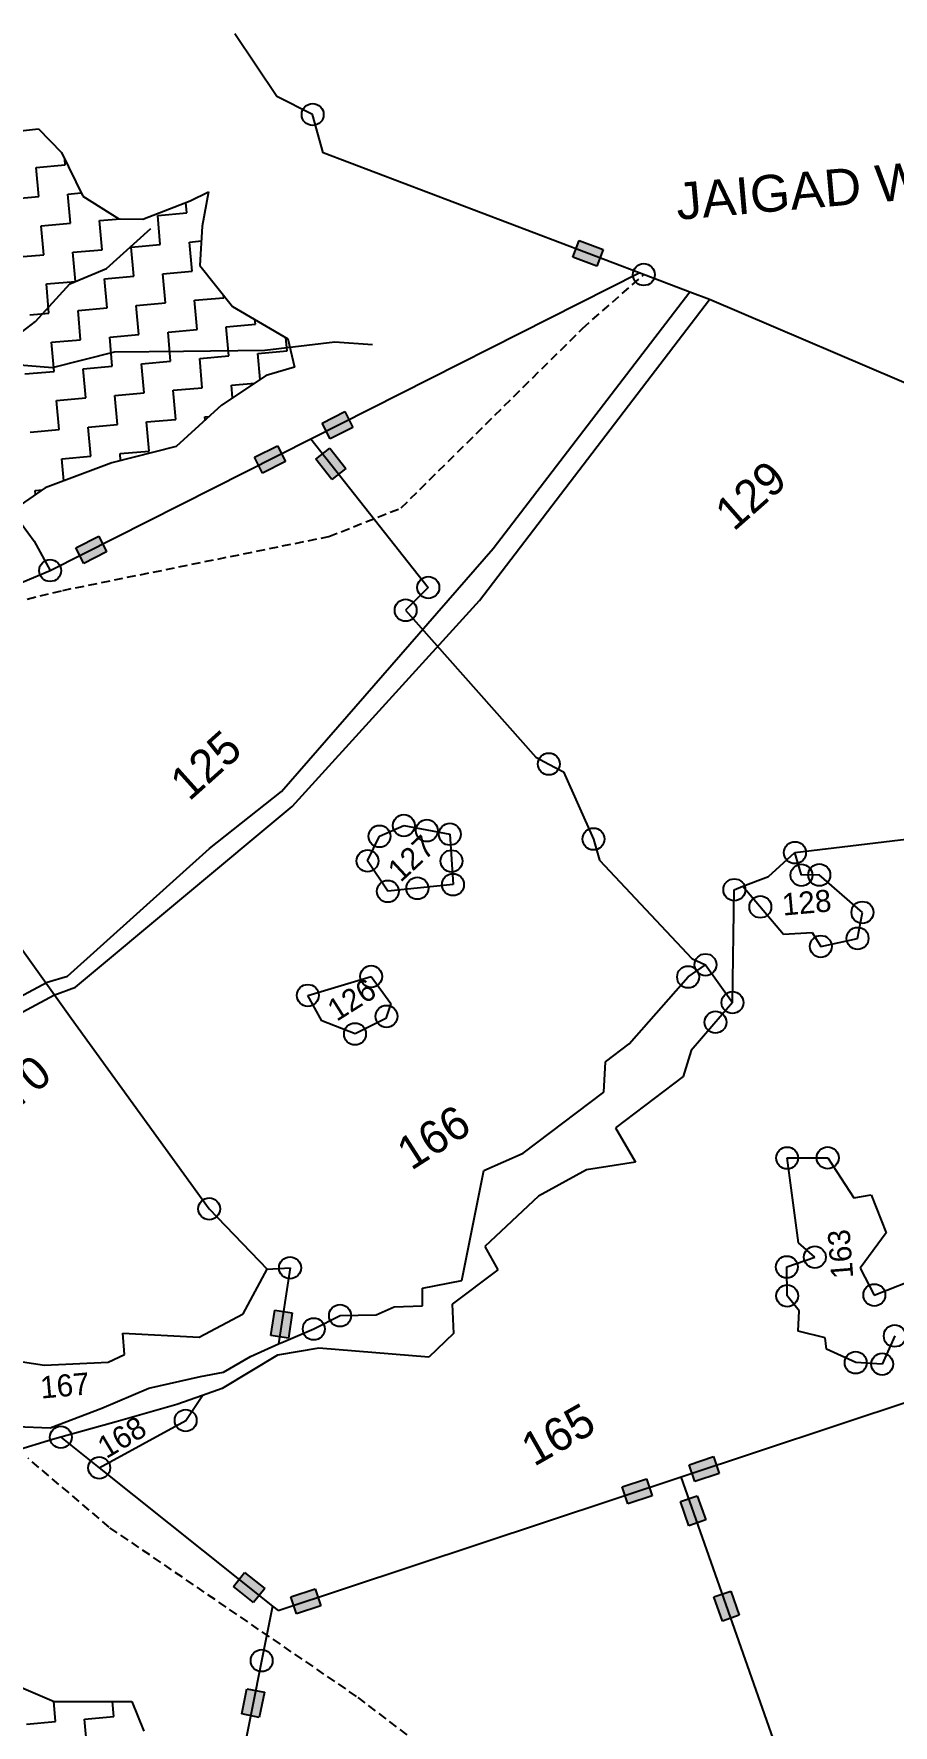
# Model space of a CAD drawing. Header units: metres. Extents: x 308560 to 311884, y 1910163 to 1912950.
# Drawn here: x 310231 to 310720, y 1911823 to 1912786 of the extents above; entities that cross this region are included whole.
import ezdxf

# ---------------------------------------------------------------- set-up
doc = ezdxf.new("R2010")
doc.units = ezdxf.units.M
doc.header["$MEASUREMENT"] = 0
doc.linetypes.add('DASHED', pattern=[0.75, 0.5, -0.25])
for name, color, linetype in [('LINE_FOOTPATH', 1, 'DASHED'), ('LINE_WATER', 4, 'Continuous'), ('OFF', 1, 'Continuous'), ('POLY_HATCH', 12, 'Continuous'), ('POLY_PARCEL', 6, 'Continuous'), ('POLY_ROAD', 30, 'Continuous'), ('POLY_WATER', 4, 'Continuous'), ('TEXT_MAPOUT', 7, 'Continuous'), ('TEXT_PARCEL', 7, 'Continuous'), ('V_BOUND_LINE', 7, 'Continuous')]:
    doc.layers.add(name, color=color, linetype=linetype)
doc.styles.get("Standard").update_dxf_attribs({"font": 'arial.ttf'})
doc.styles.add('TEXT_MAP', font='')
doc.styles.get('TEXT_MAP').set_extended_font_data('Kruti Dev 050')

msp = doc.modelspace()

# ---------------------------------------------------------------- hatches: boundary and pattern name
for points in [[(310551.42, 1912653.39), (310555, 1912662.83), (310541.36, 1912668.01), (310537.78, 1912658.57)], [(310412.72, 1912561.67), (310408.17, 1912570.67), (310395.15, 1912564.09), (310399.7, 1912555.09)], [(310374.28, 1912542.23), (310369.72, 1912551.24), (310356.7, 1912544.66), (310361.26, 1912535.65)], [(310400.64, 1912532.1), (310408.56, 1912538.35), (310399.53, 1912549.81), (310391.61, 1912543.56)], [(310272.55, 1912490.82), (310268, 1912499.82), (310254.98, 1912493.24), (310259.53, 1912484.23)], [(310366, 1912044.97), (310375.98, 1912043.46), (310378.16, 1912057.89), (310368.18, 1912059.39)], [(310621.1, 1911966.46), (310617.92, 1911976.04), (310604.08, 1911971.44), (310607.26, 1911961.87)], [(310582.91, 1911953.78), (310579.73, 1911963.36), (310565.89, 1911958.76), (310569.07, 1911949.19)], [(310603.92, 1911936.69), (310613.44, 1911940.03), (310608.6, 1911953.8), (310599.08, 1911950.45)], [(310356.19, 1911893.08), (310362.48, 1911900.97), (310351.08, 1911910.07), (310344.78, 1911902.18)], [(310394.41, 1911891.19), (310391.23, 1911900.77), (310377.38, 1911896.17), (310380.56, 1911886.59)], [(310622.98, 1911882.44), (310632.5, 1911885.78), (310627.66, 1911899.54), (310618.14, 1911896.2)], [(310349.52, 1911829.6), (310359.41, 1911827.62), (310362.28, 1911841.92), (310352.38, 1911843.9)]]:
    msp.add_hatch(color=256).paths.add_polyline_path(points)

# ---------------------------------------------------------------- linework, layer by layer
for p, q in [((310537.78, 1912658.57), (310541.36, 1912668.01)), ((310541.36, 1912668.01), (310555, 1912662.83)), ((310551.42, 1912653.39), (310537.78, 1912658.57)), ((310555, 1912662.83), (310551.42, 1912653.39)), ((310395.15, 1912564.09), (310408.17, 1912570.67)), ((310399.7, 1912555.09), (310395.15, 1912564.09)), ((310412.72, 1912561.67), (310399.7, 1912555.09)), ((310408.17, 1912570.67), (310412.72, 1912561.67)), ((310356.7, 1912544.66), (310369.72, 1912551.24)), ((310361.26, 1912535.65), (310356.7, 1912544.66)), ((310369.72, 1912551.24), (310374.28, 1912542.23)), ((310391.61, 1912543.56), (310399.53, 1912549.81)), ((310400.64, 1912532.1), (310391.61, 1912543.56)), ((310399.53, 1912549.81), (310408.56, 1912538.35)), ((310374.28, 1912542.23), (310361.26, 1912535.65)), ((310408.56, 1912538.35), (310400.64, 1912532.1)), ((310254.98, 1912493.24), (310268, 1912499.82)), ((310268, 1912499.82), (310272.55, 1912490.82)), ((310259.53, 1912484.23), (310254.98, 1912493.24)), ((310272.55, 1912490.82), (310259.53, 1912484.23)), ((310366, 1912044.97), (310368.18, 1912059.39)), ((310368.18, 1912059.39), (310378.16, 1912057.89)), ((310378.16, 1912057.89), (310375.98, 1912043.46)), ((310375.98, 1912043.46), (310366, 1912044.97)), ((310604.08, 1911971.44), (310617.92, 1911976.04)), ((310617.92, 1911976.04), (310621.1, 1911966.46)), ((310607.26, 1911961.87), (310604.08, 1911971.44)), ((310621.1, 1911966.46), (310607.26, 1911961.87)), ((310565.89, 1911958.76), (310579.73, 1911963.36)), ((310569.07, 1911949.19), (310565.89, 1911958.76)), ((310579.73, 1911963.36), (310582.91, 1911953.78)), ((310582.91, 1911953.78), (310569.07, 1911949.19)), ((310599.08, 1911950.45), (310608.6, 1911953.8)), ((310603.92, 1911936.69), (310599.08, 1911950.45)), ((310608.6, 1911953.8), (310613.44, 1911940.03)), ((310613.44, 1911940.03), (310603.92, 1911936.69)), ((310344.78, 1911902.18), (310351.08, 1911910.07)), ((310351.08, 1911910.07), (310362.48, 1911900.97)), ((310356.19, 1911893.08), (310344.78, 1911902.18)), ((310362.48, 1911900.97), (310356.19, 1911893.08)), ((310377.38, 1911896.17), (310391.23, 1911900.77)), ((310391.23, 1911900.77), (310394.41, 1911891.19)), ((310618.14, 1911896.2), (310627.66, 1911899.54)), ((310627.66, 1911899.54), (310632.5, 1911885.78)), ((310380.56, 1911886.59), (310377.38, 1911896.17)), ((310394.41, 1911891.19), (310380.56, 1911886.59)), ((310622.98, 1911882.44), (310618.14, 1911896.2)), ((310632.5, 1911885.78), (310622.98, 1911882.44)), ((310349.52, 1911829.6), (310352.38, 1911843.9)), ((310352.38, 1911843.9), (310362.28, 1911841.92)), ((310362.28, 1911841.92), (310359.41, 1911827.62)), ((310359.41, 1911827.62), (310349.52, 1911829.6))]:
    msp.add_line(p, q)
for centre in [(310389.77, 1912739.7), (310578.2, 1912648.63), (310240.36, 1912480.2), (310455.56, 1912470.58), (310442.69, 1912457.62), (310524.18, 1912370.13), (310441.67, 1912335.15), (310427.83, 1912329), (310454.77, 1912332.25), (310467.86, 1912330.17), (310549.58, 1912327.45), (310421.01, 1912315.01), (310468.81, 1912314.89), (310664.22, 1912319.69), (310667.91, 1912306.89), (310678.07, 1912307.02), (310432.52, 1912297.7), (310449.37, 1912299.43), (310469.64, 1912301.5), (310629.71, 1912298.58), (310644.52, 1912288.83), (310702.61, 1912285.69), (310699.86, 1912270.92), (310678.92, 1912266.34), (310423.07, 1912249.24), (310603.41, 1912248.95), (310613.34, 1912255.9), (310387.03, 1912238.46), (310628.64, 1912234.4), (310431.78, 1912226.53), (310618.98, 1912223.21), (310413.87, 1912216.51), (310659.8, 1912145.96), (310682.87, 1912146.03), (310330.91, 1912117.03), (310659.61, 1912083.93), (310675.57, 1912089.5), (310376.91, 1912083.43), (310659.82, 1912067.52), (310709.39, 1912067.96), (310405.35, 1912056.27), (310390.39, 1912048.66), (310721.01, 1912044.71), (310698.77, 1912029.52), (310713.83, 1912028.64), (310317.52, 1911996.61), (310246.49, 1911987.06), (310268.32, 1911969.64), (310360.74, 1911859.94)]:
    msp.add_circle(centre, 6.24)
at = {"layer": 'LINE_FOOTPATH', "ltscale": 10}
for p, q in [((310543.41, 1912618.03), (310578.2, 1912648.63)), ((310440.14, 1912515.85), (310543.41, 1912618.03)), ((310399.05, 1912499.58), (310440.14, 1912515.85)), ((310247.53, 1912468.93), (310399.05, 1912499.58)), ((310110.79, 1912435.48), (310247.53, 1912468.93)), ((310273.97, 1911935.89), (310227.83, 1911975.15)), ((310414.76, 1911839.61), (310273.97, 1911935.89)), ((310604.94, 1911695.48), (310414.76, 1911839.61))]:
    msp.add_line(p, q, dxfattribs=at)
at = {"layer": 'LINE_WATER'}
for p, q in [((310272.53, 1912652.06), (310297.7, 1912674.83)), ((310251.61, 1912643.37), (310272.53, 1912652.06)), ((310232.09, 1912621.92), (310251.61, 1912643.37)), ((310198.64, 1912596.57), (310232.09, 1912621.92)), ((310362.54, 1912605.57), (310402.46, 1912610.46)), ((310402.46, 1912610.46), (310423.74, 1912608.77)), ((310241.8, 1912595.77), (310276.98, 1912604.62)), ((310276.98, 1912604.62), (310316.19, 1912605.06)), ((310316.19, 1912605.06), (310362.54, 1912605.57)), ((310211.11, 1912598.27), (310241.8, 1912595.77))]:
    msp.add_line(p, q, dxfattribs=at)
at = {"layer": 'OFF'}
msp.add_line((310615.52, 1912634.47), (310604.34, 1912638.71), dxfattribs=at)
at = {"layer": 'POLY_HATCH'}
for p, q in [((310207.15, 1912728.74), (310233.82, 1912731.56)), ((310233.82, 1912731.56), (310246.81, 1912718.09)), ((310246.81, 1912718.09), (310258.91, 1912693.22)), ((310258.91, 1912693.22), (310279.4, 1912680.41)), ((310293.11, 1912680.21), (310320.05, 1912690.59)), ((310320.05, 1912690.59), (310330.46, 1912695.75)), ((310330.46, 1912695.75), (310326.99, 1912676.12)), ((310279.4, 1912680.41), (310293.11, 1912680.21)), ((310326.99, 1912676.12), (310325.65, 1912653.84)), ((310325.65, 1912653.84), (310344.23, 1912630.5)), ((310344.23, 1912630.5), (310375.6, 1912612.04)), ((310375.6, 1912612.04), (310379.38, 1912595.88)), ((310363.27, 1912591.16), (310337.84, 1912574.31)), ((310379.38, 1912595.88), (310363.27, 1912591.16)), ((310337.84, 1912574.31), (310312.05, 1912550.83)), ((310312.05, 1912550.83), (310275.57, 1912541.49)), ((310275.57, 1912541.49), (310237.63, 1912527.31)), ((310237.63, 1912527.31), (310200.68, 1912501.9)), ((310224.09, 1911844.68), (310242.77, 1911836.71)), ((310242.77, 1911836.71), (310286.79, 1911836.68)), ((310286.79, 1911836.68), (310293.74, 1911819.87))]:
    msp.add_line(p, q, dxfattribs=at)
at = {"layer": 'POLY_HATCH', "linetype": 'Continuous', "ltscale": 10}
for p, q in [((310232.4, 1912709.58), (310248.98, 1912711.04)), ((310233.86, 1912693.01), (310232.4, 1912709.58)), ((310248.98, 1912711.04), (310248.7, 1912714.2)), ((310217.28, 1912691.55), (310233.86, 1912693.01)), ((310250.44, 1912694.47), (310257.98, 1912695.13)), ((310251.89, 1912677.89), (310250.44, 1912694.47)), ((310318.2, 1912683.73), (310317.68, 1912689.68)), ((310235.32, 1912676.43), (310251.89, 1912677.89)), ((310268.47, 1912679.35), (310280.39, 1912680.4)), ((310269.93, 1912662.77), (310268.47, 1912679.35)), ((310301.62, 1912682.27), (310318.2, 1912683.73)), ((310303.08, 1912665.69), (310301.62, 1912682.27)), ((310236.78, 1912659.86), (310235.32, 1912676.43)), ((310319.66, 1912667.15), (310326.49, 1912667.75)), ((310225.12, 1912658.83), (310236.78, 1912659.86)), ((310253.35, 1912661.32), (310269.93, 1912662.77)), ((310254.81, 1912644.74), (310253.35, 1912661.32)), ((310286.51, 1912664.23), (310303.08, 1912665.69)), ((310287.96, 1912647.66), (310286.51, 1912664.23)), ((310321.12, 1912650.57), (310319.66, 1912667.15)), ((310304.54, 1912649.12), (310321.12, 1912650.57)), ((310306, 1912632.54), (310304.54, 1912649.12)), ((310238.24, 1912643.28), (310254.81, 1912644.74)), ((310239.7, 1912626.7), (310238.24, 1912643.28)), ((310271.39, 1912646.2), (310287.96, 1912647.66)), ((310272.85, 1912629.62), (310271.39, 1912646.2)), ((310256.27, 1912628.16), (310272.85, 1912629.62)), ((310289.42, 1912631.08), (310306, 1912632.54)), ((310290.88, 1912614.5), (310289.42, 1912631.08)), ((310322.58, 1912634), (310339.15, 1912635.46)), ((310324.03, 1912617.42), (310322.58, 1912634)), ((310339.15, 1912635.46), (310339.01, 1912637.05)), ((310228.84, 1912625.75), (310239.7, 1912626.7)), ((310257.73, 1912611.59), (310256.27, 1912628.16)), ((310340.61, 1912618.88), (310357.19, 1912620.34)), ((310357.19, 1912620.34), (310356.95, 1912623.01)), ((310241.15, 1912610.13), (310257.73, 1912611.59)), ((310242.61, 1912593.55), (310241.15, 1912610.13)), ((310274.31, 1912613.05), (310290.88, 1912614.5)), ((310275.77, 1912596.47), (310274.31, 1912613.05)), ((310307.46, 1912615.96), (310324.03, 1912617.42)), ((310308.92, 1912599.39), (310307.46, 1912615.96)), ((310342.07, 1912602.31), (310340.61, 1912618.88)), ((310375.22, 1912605.22), (310374.57, 1912612.65)), ((310325.49, 1912600.85), (310342.07, 1912602.31)), ((310326.95, 1912584.27), (310325.49, 1912600.85)), ((310358.65, 1912603.76), (310375.22, 1912605.22)), ((310359.95, 1912588.96), (310358.65, 1912603.76)), ((310226.04, 1912592.09), (310242.61, 1912593.55)), ((310259.19, 1912595.01), (310275.77, 1912596.47)), ((310260.65, 1912578.43), (310259.19, 1912595.01)), ((310292.34, 1912597.93), (310308.92, 1912599.39)), ((310293.8, 1912581.35), (310292.34, 1912597.93)), ((310277.22, 1912579.89), (310293.8, 1912581.35)), ((310310.38, 1912582.81), (310326.95, 1912584.27)), ((310311.84, 1912566.24), (310310.38, 1912582.81)), ((310343.53, 1912585.73), (310356.84, 1912586.9)), ((310344.17, 1912578.5), (310343.53, 1912585.73)), ((310244.07, 1912576.98), (310260.65, 1912578.43)), ((310245.53, 1912560.4), (310244.07, 1912576.98)), ((310278.68, 1912563.32), (310277.22, 1912579.89)), ((310262.11, 1912561.86), (310278.68, 1912563.32)), ((310263.57, 1912545.28), (310262.11, 1912561.86)), ((310295.26, 1912564.78), (310311.84, 1912566.24)), ((310296.72, 1912548.2), (310295.26, 1912564.78)), ((310328.41, 1912567.69), (310330.81, 1912567.91)), ((310328.57, 1912565.87), (310328.41, 1912567.69)), ((310228.96, 1912558.94), (310245.53, 1912560.4)), ((310246.99, 1912543.82), (310263.57, 1912545.28)), ((310248.1, 1912531.22), (310246.99, 1912543.82)), ((310280.14, 1912546.74), (310296.72, 1912548.2)), ((310280.49, 1912542.75), (310280.14, 1912546.74)), ((310231.87, 1912525.79), (310235.94, 1912526.15)), ((310232.08, 1912523.49), (310231.87, 1912525.79)), ((310243.42, 1911825.22), (310242.4, 1911836.86)), ((310276.57, 1911828.13), (310275.82, 1911836.69)), ((310226.84, 1911823.76), (310243.42, 1911825.22)), ((310260, 1911826.67), (310276.57, 1911828.13)), ((310261.46, 1911810.1), (310260, 1911826.67))]:
    msp.add_line(p, q, dxfattribs=at)
at = {"layer": 'POLY_PARCEL'}
for p, q in [((310388.82, 1912555.24), (310575.56, 1912649.63)), ((310240.36, 1912480.2), (310388.82, 1912555.24)), ((310388.82, 1912555.24), (310455.56, 1912470.58)), ((310203.59, 1912534.66), (310231.26, 1912497.01)), ((310231.26, 1912497.01), (310240.36, 1912480.2)), ((310103.23, 1912423.32), (310240.36, 1912480.2)), ((310455.56, 1912470.58), (310442.69, 1912457.62)), ((310442.69, 1912457.62), (310516.8, 1912374.12)), ((310516.8, 1912374.12), (310524.18, 1912370.13)), ((310524.18, 1912370.13), (310532.55, 1912365.7)), ((310532.55, 1912365.7), (310549.58, 1912327.45)), ((310427.83, 1912329), (310441.67, 1912335.15)), ((310441.67, 1912335.15), (310467.86, 1912330.17)), ((310664.22, 1912319.69), (310765.67, 1912332.06)), ((310421.01, 1912315.01), (310427.83, 1912329)), ((310467.86, 1912330.17), (310469.64, 1912301.5)), ((310549.58, 1912327.45), (310553, 1912315.49)), ((310432.52, 1912297.7), (310421.01, 1912315.01)), ((310553, 1912315.49), (310605.48, 1912259.4)), ((310649.26, 1912306.11), (310664.22, 1912319.69)), ((310667.91, 1912306.89), (310664.22, 1912319.69)), ((310191.64, 1912310.26), (310252.38, 1912225.46)), ((310634.58, 1912300.6), (310649.26, 1912306.11)), ((310678.07, 1912307.02), (310667.91, 1912306.89)), ((310702.61, 1912285.69), (310678.07, 1912307.02)), ((310469.64, 1912301.5), (310432.52, 1912297.7)), ((310628.64, 1912234.4), (310629.71, 1912298.58)), ((310629.71, 1912298.58), (310634.58, 1912300.6)), ((310634.58, 1912300.6), (310657.62, 1912273.32)), ((310699.86, 1912270.92), (310702.61, 1912285.69)), ((310657.62, 1912273.32), (310673.95, 1912274.32)), ((310673.95, 1912274.32), (310678.92, 1912266.34)), ((310678.92, 1912266.34), (310699.86, 1912270.92)), ((310605.48, 1912259.4), (310613.34, 1912255.9)), ((310387.03, 1912238.46), (310423.07, 1912249.24)), ((310423.07, 1912249.24), (310434.27, 1912233.9)), ((310394.9, 1912224.03), (310387.03, 1912238.46)), ((310252.38, 1912225.46), (310330.91, 1912117.03)), ((310431.4, 1912225.39), (310413.87, 1912216.51)), ((310434.27, 1912233.9), (310431.4, 1912225.39)), ((310413.87, 1912216.51), (310394.9, 1912224.03)), ((310659.8, 1912145.96), (310682.87, 1912146.03)), ((310666.25, 1912097.75), (310659.8, 1912145.96)), ((310682.87, 1912146.03), (310697.64, 1912123.31)), ((310697.64, 1912123.31), (310707.56, 1912124.92)), ((310707.56, 1912124.92), (310716.09, 1912103.36)), ((310330.91, 1912117.03), (310363.93, 1912082.71)), ((310716.09, 1912103.36), (310701.42, 1912083.19)), ((310675.57, 1912089.5), (310666.25, 1912097.75)), ((310350.2, 1912057.3), (310363.93, 1912082.71)), ((310363.93, 1912082.71), (310376.91, 1912083.43)), ((310376.91, 1912083.43), (310370.37, 1912040.11)), ((310659.61, 1912083.93), (310675.57, 1912089.5)), ((310659.82, 1912067.52), (310659.61, 1912083.93)), ((310701.42, 1912083.19), (310709.39, 1912067.96)), ((310709.39, 1912067.96), (310737.14, 1912078.98)), ((310666.71, 1912059.06), (310659.82, 1912067.52)), ((310325.23, 1912044.02), (310350.2, 1912057.3)), ((310666.01, 1912047.47), (310666.71, 1912059.06)), ((310282.7, 1912034.12), (310281.75, 1912046.23)), ((310281.75, 1912046.23), (310325.23, 1912044.02)), ((310681.32, 1912043.67), (310666.01, 1912047.47)), ((310682.14, 1912037.13), (310681.32, 1912043.67)), ((310721.01, 1912044.71), (310713.83, 1912028.64)), ((310165.39, 1912038.82), (310237.11, 1912028.14)), ((310273.34, 1912029.73), (310282.7, 1912034.12)), ((310698.77, 1912029.52), (310682.14, 1912037.13)), ((310237.11, 1912028.14), (310273.34, 1912029.73)), ((310713.83, 1912028.64), (310698.77, 1912029.52)), ((310317.52, 1911996.61), (310327.04, 1912010.82)), ((310599.46, 1911964.59), (310731.97, 1912008.59)), ((310268.32, 1911969.64), (310317.52, 1911996.61)), ((310246.49, 1911987.06), (310268.32, 1911969.64)), ((310268.32, 1911969.64), (310366.94, 1911890.96)), ((310370.1, 1911888.44), (310599.46, 1911964.59)), ((310756.96, 1911516.36), (310599.46, 1911964.59)), ((310366.94, 1911890.96), (310345.54, 1911783.97)), ((310366.94, 1911890.96), (310370.1, 1911888.44))]:
    msp.add_line(p, q, dxfattribs=at)
at = {"layer": 'POLY_ROAD'}
for p, q in [((310492.55, 1912492.75), (310604.37, 1912638.8)), ((310484.76, 1912463.25), (310615.52, 1912634.47)), ((310371.96, 1912354.55), (310492.55, 1912492.75)), ((310378.08, 1912346.04), (310484.76, 1912463.25)), ((310331.1, 1912322.05), (310371.96, 1912354.55)), ((310254.84, 1912243.09), (310378.08, 1912346.04)), ((310250.26, 1912249.5), (310331.1, 1912322.05)), ((309979.99, 1912106.88), (310238.64, 1912246)), ((310238.64, 1912246), (310250.26, 1912249.5)), ((310114.61, 1912169.65), (310242.41, 1912238.63)), ((310242.41, 1912238.63), (310254.84, 1912243.09))]:
    msp.add_line(p, q, dxfattribs=at)
at = {"layer": 'POLY_WATER'}
for p, q in [((310603.41, 1912248.95), (310613.34, 1912255.9)), ((310613.34, 1912255.9), (310628.64, 1912234.4)), ((310569.97, 1912210.93), (310603.41, 1912248.95)), ((310628.64, 1912234.4), (310605.12, 1912207.18)), ((310556.34, 1912200.69), (310569.97, 1912210.93)), ((310605.12, 1912207.18), (310600.68, 1912192.28)), ((310555.39, 1912183.36), (310556.34, 1912200.69)), ((310600.68, 1912192.28), (310562.11, 1912163.15)), ((310509.64, 1912148.68), (310555.39, 1912183.36)), ((310562.11, 1912163.15), (310573.43, 1912143.61)), ((310487.2, 1912138.76), (310509.64, 1912148.68)), ((310474.6, 1912076.33), (310487.2, 1912138.76)), ((310545.57, 1912139.25), (310518.37, 1912124.26)), ((310573.43, 1912143.61), (310545.57, 1912139.25)), ((310518.37, 1912124.26), (310487.72, 1912095.55)), ((310487.72, 1912095.55), (310495.19, 1912082.25)), ((310495.19, 1912082.25), (310469.22, 1912062.72)), ((310452.23, 1912071.9), (310474.6, 1912076.33)), ((310452.3, 1912061.78), (310452.23, 1912071.9)), ((310425.87, 1912056.71), (310436.18, 1912061.18)), ((310436.18, 1912061.18), (310452.3, 1912061.78)), ((310469.22, 1912062.72), (310469.86, 1912046.08)), ((310390.39, 1912048.66), (310405.35, 1912056.27)), ((310405.35, 1912056.27), (310425.87, 1912056.71)), ((310373.2, 1912041.4), (310390.39, 1912048.66)), ((310469.86, 1912046.08), (310455.97, 1912032.53)), ((310369.77, 1912033.71), (310338.25, 1912014.78)), ((310339.07, 1912024.16), (310354.48, 1912032.91)), ((310354.48, 1912032.91), (310370.37, 1912040.11)), ((310393.27, 1912037.69), (310369.77, 1912033.71)), ((310370.37, 1912040.11), (310373.2, 1912041.4)), ((310455.97, 1912032.53), (310393.27, 1912037.69)), ((310325.86, 1912021.63), (310339.07, 1912024.16)), ((310269.87, 1912003.56), (310296.56, 1912014.94)), ((310296.56, 1912014.94), (310325.86, 1912021.63)), ((310338.25, 1912014.78), (310327.04, 1912010.82)), ((310240.41, 1911992.48), (310269.87, 1912003.56)), ((310312.46, 1912005.67), (310277.96, 1911995.79)), ((310327.04, 1912010.82), (310312.46, 1912005.67)), ((310277.96, 1911995.79), (310246.49, 1911987.06)), ((310241.82, 1911985.76), (310220.73, 1911979.25)), ((310221.21, 1911993.15), (310240.41, 1911992.48)), ((310246.49, 1911987.06), (310241.82, 1911985.76))]:
    msp.add_line(p, q, dxfattribs=at)
at = {"layer": 'V_BOUND_LINE'}
for p, q in [((310369.45, 1912750.02), (310345.52, 1912785.63)), ((310389.77, 1912739.7), (310369.45, 1912750.02)), ((310395.67, 1912717.9), (310389.77, 1912739.7)), ((310575.56, 1912649.63), (310395.67, 1912717.9)), ((310604.31, 1912638.72), (310575.56, 1912649.63)), ((310833.94, 1912541.23), (310615.52, 1912634.47))]:
    msp.add_line(p, q, dxfattribs=at)

# ---------------------------------------------------------------- texts
at = {"layer": 'TEXT_MAPOUT'}
msp.add_text('JAIGAD WAY', height=20.964, rotation=5.02997, dxfattribs=at).set_placement((310597.38, 1912679.72))
at = {"layer": 'TEXT_PARCEL', "style": 'TEXT_MAP'}
for s, height, rotation, p in [('129', 18.868, 41.36956, (310629.39, 1912502.12)), ('125', 18.868, 41.91984, (310319.5, 1912348.54)), ('127', 12.578, 42.85951, (310439.8, 1912302.39)), ('128', 12.578, 5.02997, (310657.47, 1912283.87)), ('126', 12.578, 32.3416, (310403.44, 1912223.35)), ('170', 18.868, 40.52329, (310210.65, 1912164.16)), ('166', 18.868, 32.69087, (310445.86, 1912138.5)), ('163', 12.578, 94.45667, (310697.45, 1912077.76)), ('167', 12.578, 5.02997, (310235.29, 1912009.03)), ('165', 18.868, 29.61804, (310515.73, 1911970.09)), ('168', 12.578, 30.7848, (310272.33, 1911974.55))]:
    msp.add_text(s, height=height, rotation=rotation, dxfattribs=at).set_placement(p)

doc.saveas('drawing.dxf')
